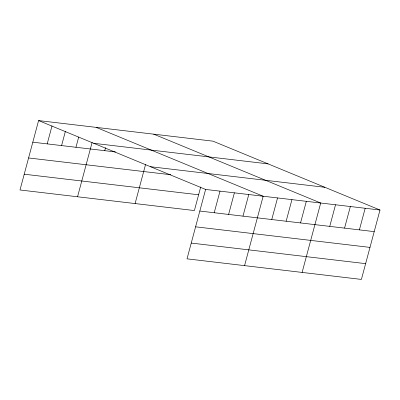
<?xml version="1.0" encoding="UTF-8"?>
<svg xmlns="http://www.w3.org/2000/svg" width="400" height="400" viewBox="0 0 400 400"><rect width="100%" height="100%" fill="white"/><g stroke="black" fill="none" stroke-linecap="round" stroke-linejoin="round"><path stroke-width="0.6" d="M380 210.02L205.615 189.44L187.02 258.84L361.405 279.42L380 210.02L212.98 141.16L38.595 120.58L20 189.98L194.385 210.56L200.71 186.965M47.195 143.885L52.02 125.88M61.58 145.58L65.44 131.175M75.965 147.28L78.7 137.075M77.545 196.775L92.125 142.375M104.74 150.675L105.545 147.675M135.095 203.565L145.555 164.53M214.215 212.74L220 191.135M228.6 214.44L234.39 192.835M242.985 216.135L248.775 194.53M244.565 265.63L263.16 196.23L96.145 127.37M271.76 219.535L277.55 197.93M286.145 221.23L291.935 199.625M300.535 222.93L306.32 201.325M302.115 272.425L320.71 203.02L153.69 134.16M329.745 226.375L335.53 204.77M344.565 228.125L350.355 206.52M359.39 229.875L365.175 208.27M93.715 143.305L268.095 163.88M32.805 142.185L115.53 151.945M150.5 166.715L324.885 187.295M28.58 157.96L170.85 174.745M24.225 174.21L198.61 194.79M199.825 211.045L374.21 231.625M195.6 226.815L369.985 247.395M191.245 243.07L365.63 263.645M38.595 120.58L205.615 189.44"/></g></svg>
